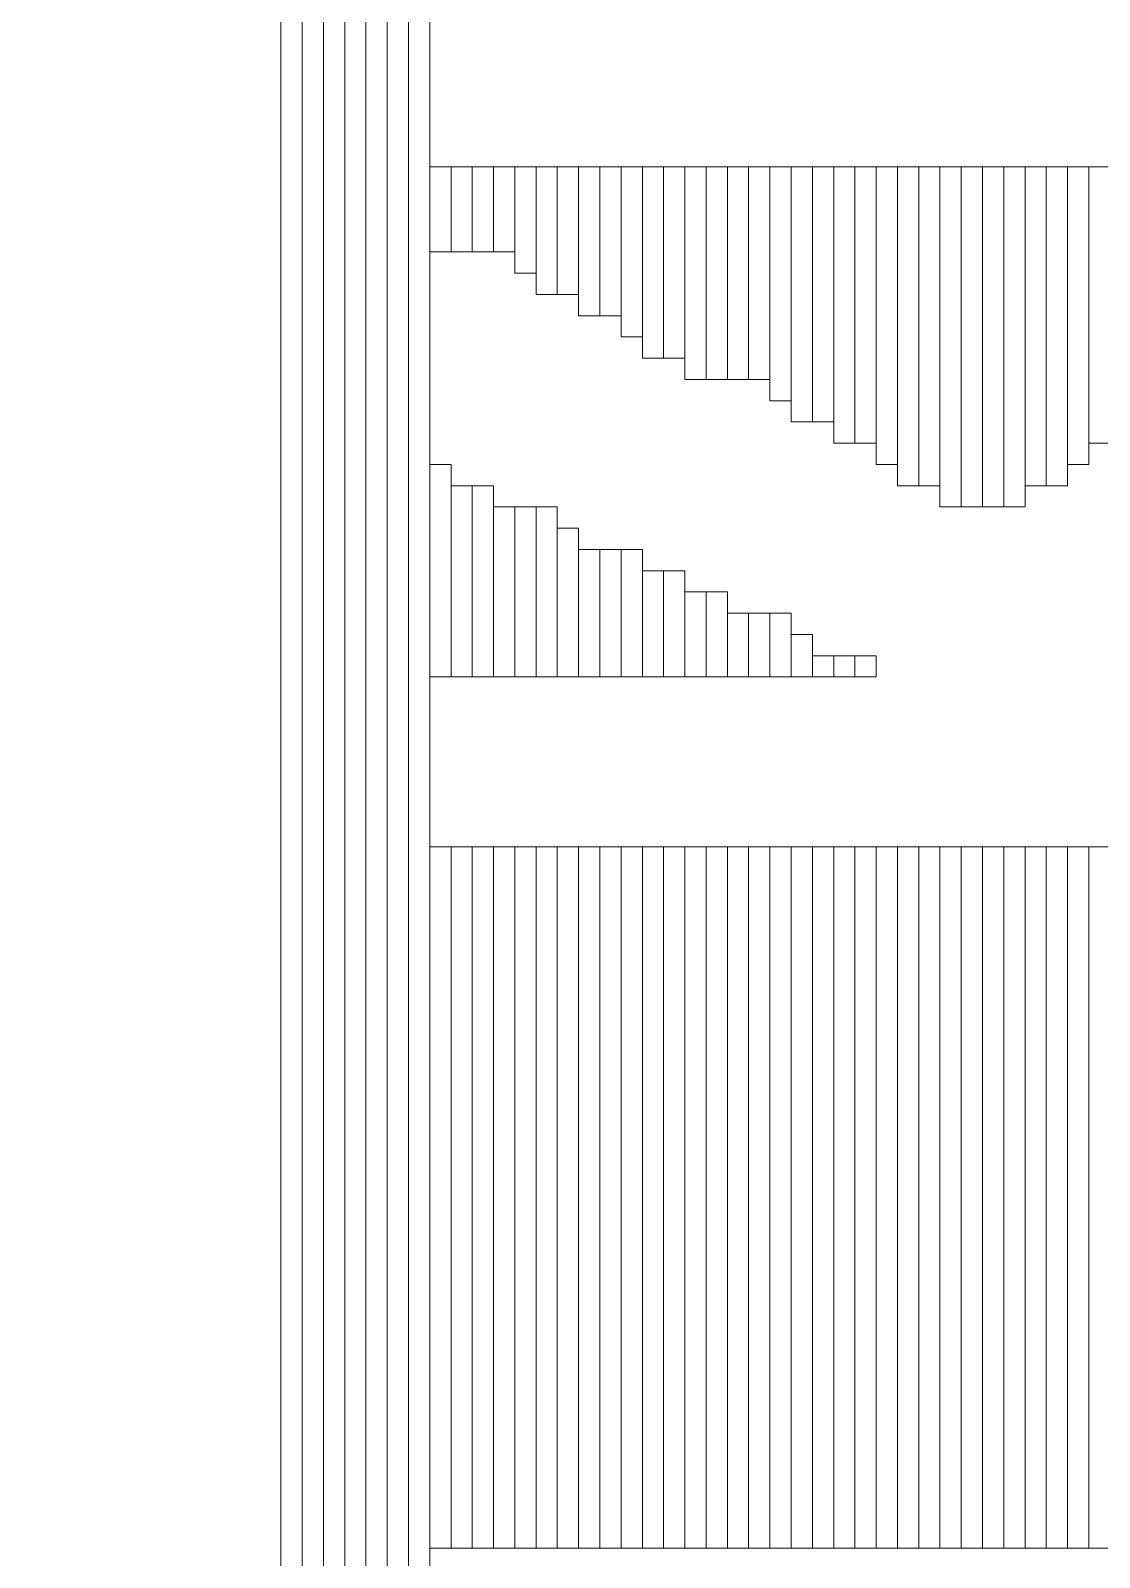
# Model space of a CAD drawing. Header units: millimetres. Extents: x -86 to 67, y -55 to 52.
# Drawn here: x 20.982 to 22.259, y -50.686 to -48.861 of the extents above; entities that cross this region are included whole.
import ezdxf

# ---------------------------------------------------------------- set-up
doc = ezdxf.new("R2010")
doc.units = ezdxf.units.MM
doc.header["$MEASUREMENT"] = 0
doc.layers.add('BG_OUTLINE', color=7, linetype='Continuous')
doc.layers.add('MA_PEN3', color=7, linetype='Continuous')

msp = doc.modelspace()

# ---------------------------------------------------------------- linework, layer by layer
at = {"layer": 'BG_OUTLINE', "color": 3, "lineweight": 9}
msp.add_open_spline([(-60.0926, 34.7331), (-60.0926, 34.7331), (63.7724, 34.7331), (63.7724, 34.7331), (63.7724, 34.7331), (64.585, 34.7336), (65.3646, 34.4113), (65.9396, 33.837), (65.9396, 33.837), (66.5146, 33.2627), (66.8379, 32.4797), (66.8384, 31.667), (66.8384, 31.667), (66.8384, 31.667), (66.8412, -52.28), (66.8412, -52.28), (66.8412, -52.28), (66.8412, -52.28), (66.8384, -52.1933), (66.8384, -52.1933), (66.8384, -52.1933), (66.8389, -53.006), (66.5166, -53.7856), (65.9424, -54.3606), (65.9424, -54.3606), (65.3681, -54.9356), (64.585, -55.2589), (63.7724, -55.2594), (63.7724, -55.2594), (63.7724, -55.2594), (-60.1869, -55.2594), (-60.1869, -55.2594), (-60.1869, -55.2594), (-60.1869, -55.2594), (-60.0853, -55.2518), (-60.0853, -55.2518), (-60.0853, -55.2518), (-60.8979, -55.2523), (-61.6775, -54.9299), (-62.2525, -54.3557), (-62.2525, -54.3557), (-62.8275, -53.7814), (-63.1508, -52.9984), (-63.1513, -52.1857), (-63.1513, -52.1857), (-63.1513, -52.1857), (-63.1587, 31.667), (-63.1587, 31.667), (-63.1587, 31.667), (-63.1592, 32.4797), (-62.8369, 33.2593), (-62.2626, 33.8343), (-62.2626, 33.8343), (-61.6883, 34.4093), (-60.9053, 34.7326), (-60.0926, 34.7331)], degree=3, knots=[0, 0, 0, 0, 0.071429, 0.071429, 0.071429, 0.071429, 0.142857, 0.142857, 0.142857, 0.142857, 0.214286, 0.214286, 0.214286, 0.214286, 0.285714, 0.285714, 0.285714, 0.285714, 0.357143, 0.357143, 0.357143, 0.357143, 0.428571, 0.428571, 0.428571, 0.428571, 0.5, 0.5, 0.5, 0.5, 0.571429, 0.571429, 0.571429, 0.571429, 0.642857, 0.642857, 0.642857, 0.642857, 0.714286, 0.714286, 0.714286, 0.714286, 0.785714, 0.785714, 0.785714, 0.785714, 0.857143, 0.857143, 0.857143, 0.857143, 0.928571, 0.928571, 0.928571, 0.928571, 1, 1, 1, 1], dxfattribs=at)
at = {"layer": 'MA_PEN3', "color": 5, "lineweight": 9}
for points in [[(21.3065, -51.7923), (21.3065, -51.7923), (21.2811, -51.7923), (21.2811, -51.7923), (21.2811, -51.7923), (21.2811, -51.7923), (21.2811, -46.7377), (21.2811, -46.7377), (21.2811, -46.7377), (21.2811, -46.7377), (21.3065, -46.7377), (21.3065, -46.7377), (21.3065, -46.7377), (21.3065, -46.7377), (21.3065, -51.7923), (21.3065, -51.7923)], [(21.3319, -51.7923), (21.3319, -51.7923), (21.3065, -51.7923), (21.3065, -51.7923), (21.3065, -51.7923), (21.3065, -51.7923), (21.3065, -46.7377), (21.3065, -46.7377), (21.3065, -46.7377), (21.3065, -46.7377), (21.3319, -46.7377), (21.3319, -46.7377), (21.3319, -46.7377), (21.3319, -46.7377), (21.3319, -51.7923), (21.3319, -51.7923)], [(21.3573, -51.7923), (21.3573, -51.7923), (21.3319, -51.7923), (21.3319, -51.7923), (21.3319, -51.7923), (21.3319, -51.7923), (21.3319, -46.7377), (21.3319, -46.7377), (21.3319, -46.7377), (21.3319, -46.7377), (21.3573, -46.7377), (21.3573, -46.7377), (21.3573, -46.7377), (21.3573, -46.7377), (21.3573, -51.7923), (21.3573, -51.7923)], [(21.3827, -51.7923), (21.3827, -51.7923), (21.3573, -51.7923), (21.3573, -51.7923), (21.3573, -51.7923), (21.3573, -51.7923), (21.3573, -46.7377), (21.3573, -46.7377), (21.3573, -46.7377), (21.3573, -46.7377), (21.3827, -46.7377), (21.3827, -46.7377), (21.3827, -46.7377), (21.3827, -46.7377), (21.3827, -51.7923), (21.3827, -51.7923)], [(21.4081, -51.7923), (21.4081, -51.7923), (21.3827, -51.7923), (21.3827, -51.7923), (21.3827, -51.7923), (21.3827, -51.7923), (21.3827, -46.7377), (21.3827, -46.7377), (21.3827, -46.7377), (21.3827, -46.7377), (21.4081, -46.7377), (21.4081, -46.7377), (21.4081, -46.7377), (21.4081, -46.7377), (21.4081, -51.7923), (21.4081, -51.7923)], [(21.4335, -51.7923), (21.4335, -51.7923), (21.4081, -51.7923), (21.4081, -51.7923), (21.4081, -51.7923), (21.4081, -51.7923), (21.4081, -46.7377), (21.4081, -46.7377), (21.4081, -46.7377), (21.4081, -46.7377), (21.4335, -46.7377), (21.4335, -46.7377), (21.4335, -46.7377), (21.4335, -46.7377), (21.4335, -51.7923), (21.4335, -51.7923)], [(21.4589, -51.7923), (21.4589, -51.7923), (21.4335, -51.7923), (21.4335, -51.7923), (21.4335, -51.7923), (21.4335, -51.7923), (21.4335, -46.7377), (21.4335, -46.7377), (21.4335, -46.7377), (21.4335, -46.7377), (21.4589, -46.7377), (21.4589, -46.7377), (21.4589, -46.7377), (21.4589, -46.7377), (21.4589, -51.7923), (21.4589, -51.7923)], [(21.4843, -49.1253), (21.4843, -49.1253), (21.4589, -49.1253), (21.4589, -49.1253), (21.4589, -49.1253), (21.4589, -49.1253), (21.4589, -49.0237), (21.4589, -49.0237), (21.4589, -49.0237), (21.4589, -49.0237), (21.4843, -49.0237), (21.4843, -49.0237), (21.4843, -49.0237), (21.4843, -49.0237), (21.4843, -49.1253), (21.4843, -49.1253)], [(21.5097, -49.1253), (21.5097, -49.1253), (21.4843, -49.1253), (21.4843, -49.1253), (21.4843, -49.1253), (21.4843, -49.1253), (21.4843, -49.0237), (21.4843, -49.0237), (21.4843, -49.0237), (21.4843, -49.0237), (21.5097, -49.0237), (21.5097, -49.0237), (21.5097, -49.0237), (21.5097, -49.0237), (21.5097, -49.1253), (21.5097, -49.1253)], [(21.5351, -49.1253), (21.5351, -49.1253), (21.5097, -49.1253), (21.5097, -49.1253), (21.5097, -49.1253), (21.5097, -49.1253), (21.5097, -49.0237), (21.5097, -49.0237), (21.5097, -49.0237), (21.5097, -49.0237), (21.5351, -49.0237), (21.5351, -49.0237), (21.5351, -49.0237), (21.5351, -49.0237), (21.5351, -49.1253), (21.5351, -49.1253)], [(21.5605, -49.1253), (21.5605, -49.1253), (21.5351, -49.1253), (21.5351, -49.1253), (21.5351, -49.1253), (21.5351, -49.1253), (21.5351, -49.0237), (21.5351, -49.0237), (21.5351, -49.0237), (21.5351, -49.0237), (21.5605, -49.0237), (21.5605, -49.0237), (21.5605, -49.0237), (21.5605, -49.0237), (21.5605, -49.1253), (21.5605, -49.1253)], [(21.5859, -49.1507), (21.5859, -49.1507), (21.5605, -49.1507), (21.5605, -49.1507), (21.5605, -49.1507), (21.5605, -49.1507), (21.5605, -49.0237), (21.5605, -49.0237), (21.5605, -49.0237), (21.5605, -49.0237), (21.5859, -49.0237), (21.5859, -49.0237), (21.5859, -49.0237), (21.5859, -49.0237), (21.5859, -49.1507), (21.5859, -49.1507)], [(21.6113, -49.1761), (21.6113, -49.1761), (21.5859, -49.1761), (21.5859, -49.1761), (21.5859, -49.1761), (21.5859, -49.1761), (21.5859, -49.0237), (21.5859, -49.0237), (21.5859, -49.0237), (21.5859, -49.0237), (21.6113, -49.0237), (21.6113, -49.0237), (21.6113, -49.0237), (21.6113, -49.0237), (21.6113, -49.1761), (21.6113, -49.1761)], [(21.6367, -49.1761), (21.6367, -49.1761), (21.6113, -49.1761), (21.6113, -49.1761), (21.6113, -49.1761), (21.6113, -49.1761), (21.6113, -49.0237), (21.6113, -49.0237), (21.6113, -49.0237), (21.6113, -49.0237), (21.6367, -49.0237), (21.6367, -49.0237), (21.6367, -49.0237), (21.6367, -49.0237), (21.6367, -49.1761), (21.6367, -49.1761)], [(21.6621, -49.2015), (21.6621, -49.2015), (21.6367, -49.2015), (21.6367, -49.2015), (21.6367, -49.2015), (21.6367, -49.2015), (21.6367, -49.0237), (21.6367, -49.0237), (21.6367, -49.0237), (21.6367, -49.0237), (21.6621, -49.0237), (21.6621, -49.0237), (21.6621, -49.0237), (21.6621, -49.0237), (21.6621, -49.2015), (21.6621, -49.2015)], [(21.6875, -49.2015), (21.6875, -49.2015), (21.6621, -49.2015), (21.6621, -49.2015), (21.6621, -49.2015), (21.6621, -49.2015), (21.6621, -49.0237), (21.6621, -49.0237), (21.6621, -49.0237), (21.6621, -49.0237), (21.6875, -49.0237), (21.6875, -49.0237), (21.6875, -49.0237), (21.6875, -49.0237), (21.6875, -49.2015), (21.6875, -49.2015)], [(21.7129, -49.2269), (21.7129, -49.2269), (21.6875, -49.2269), (21.6875, -49.2269), (21.6875, -49.2269), (21.6875, -49.2269), (21.6875, -49.0237), (21.6875, -49.0237), (21.6875, -49.0237), (21.6875, -49.0237), (21.7129, -49.0237), (21.7129, -49.0237), (21.7129, -49.0237), (21.7129, -49.0237), (21.7129, -49.2269), (21.7129, -49.2269)], [(21.7383, -49.2523), (21.7383, -49.2523), (21.7129, -49.2523), (21.7129, -49.2523), (21.7129, -49.2523), (21.7129, -49.2523), (21.7129, -49.0237), (21.7129, -49.0237), (21.7129, -49.0237), (21.7129, -49.0237), (21.7383, -49.0237), (21.7383, -49.0237), (21.7383, -49.0237), (21.7383, -49.0237), (21.7383, -49.2523), (21.7383, -49.2523)], [(21.7637, -49.2523), (21.7637, -49.2523), (21.7383, -49.2523), (21.7383, -49.2523), (21.7383, -49.2523), (21.7383, -49.2523), (21.7383, -49.0237), (21.7383, -49.0237), (21.7383, -49.0237), (21.7383, -49.0237), (21.7637, -49.0237), (21.7637, -49.0237), (21.7637, -49.0237), (21.7637, -49.0237), (21.7637, -49.2523), (21.7637, -49.2523)], [(21.7891, -49.2777), (21.7891, -49.2777), (21.7637, -49.2777), (21.7637, -49.2777), (21.7637, -49.2777), (21.7637, -49.2777), (21.7637, -49.0237), (21.7637, -49.0237), (21.7637, -49.0237), (21.7637, -49.0237), (21.7891, -49.0237), (21.7891, -49.0237), (21.7891, -49.0237), (21.7891, -49.0237), (21.7891, -49.2777), (21.7891, -49.2777)], [(21.8145, -49.2777), (21.8145, -49.2777), (21.7891, -49.2777), (21.7891, -49.2777), (21.7891, -49.2777), (21.7891, -49.2777), (21.7891, -49.0237), (21.7891, -49.0237), (21.7891, -49.0237), (21.7891, -49.0237), (21.8145, -49.0237), (21.8145, -49.0237), (21.8145, -49.0237), (21.8145, -49.0237), (21.8145, -49.2777), (21.8145, -49.2777)], [(21.8399, -49.2777), (21.8399, -49.2777), (21.8145, -49.2777), (21.8145, -49.2777), (21.8145, -49.2777), (21.8145, -49.2777), (21.8145, -49.0237), (21.8145, -49.0237), (21.8145, -49.0237), (21.8145, -49.0237), (21.8399, -49.0237), (21.8399, -49.0237), (21.8399, -49.0237), (21.8399, -49.0237), (21.8399, -49.2777), (21.8399, -49.2777)], [(21.8653, -49.2777), (21.8653, -49.2777), (21.8399, -49.2777), (21.8399, -49.2777), (21.8399, -49.2777), (21.8399, -49.2777), (21.8399, -49.0237), (21.8399, -49.0237), (21.8399, -49.0237), (21.8399, -49.0237), (21.8653, -49.0237), (21.8653, -49.0237), (21.8653, -49.0237), (21.8653, -49.0237), (21.8653, -49.2777), (21.8653, -49.2777)], [(21.8907, -49.3031), (21.8907, -49.3031), (21.8653, -49.3031), (21.8653, -49.3031), (21.8653, -49.3031), (21.8653, -49.3031), (21.8653, -49.0237), (21.8653, -49.0237), (21.8653, -49.0237), (21.8653, -49.0237), (21.8907, -49.0237), (21.8907, -49.0237), (21.8907, -49.0237), (21.8907, -49.0237), (21.8907, -49.3031), (21.8907, -49.3031)], [(21.9161, -49.3285), (21.9161, -49.3285), (21.8907, -49.3285), (21.8907, -49.3285), (21.8907, -49.3285), (21.8907, -49.3285), (21.8907, -49.0237), (21.8907, -49.0237), (21.8907, -49.0237), (21.8907, -49.0237), (21.9161, -49.0237), (21.9161, -49.0237), (21.9161, -49.0237), (21.9161, -49.0237), (21.9161, -49.3285), (21.9161, -49.3285)], [(21.9415, -49.3285), (21.9415, -49.3285), (21.9161, -49.3285), (21.9161, -49.3285), (21.9161, -49.3285), (21.9161, -49.3285), (21.9161, -49.0237), (21.9161, -49.0237), (21.9161, -49.0237), (21.9161, -49.0237), (21.9415, -49.0237), (21.9415, -49.0237), (21.9415, -49.0237), (21.9415, -49.0237), (21.9415, -49.3285), (21.9415, -49.3285)], [(21.9669, -49.3539), (21.9669, -49.3539), (21.9415, -49.3539), (21.9415, -49.3539), (21.9415, -49.3539), (21.9415, -49.3539), (21.9415, -49.0237), (21.9415, -49.0237), (21.9415, -49.0237), (21.9415, -49.0237), (21.9669, -49.0237), (21.9669, -49.0237), (21.9669, -49.0237), (21.9669, -49.0237), (21.9669, -49.3539), (21.9669, -49.3539)], [(21.9923, -49.3539), (21.9923, -49.3539), (21.9669, -49.3539), (21.9669, -49.3539), (21.9669, -49.3539), (21.9669, -49.3539), (21.9669, -49.0237), (21.9669, -49.0237), (21.9669, -49.0237), (21.9669, -49.0237), (21.9923, -49.0237), (21.9923, -49.0237), (21.9923, -49.0237), (21.9923, -49.0237), (21.9923, -49.3539), (21.9923, -49.3539)], [(22.0177, -49.3793), (22.0177, -49.3793), (21.9923, -49.3793), (21.9923, -49.3793), (21.9923, -49.3793), (21.9923, -49.3793), (21.9923, -49.0237), (21.9923, -49.0237), (21.9923, -49.0237), (21.9923, -49.0237), (22.0177, -49.0237), (22.0177, -49.0237), (22.0177, -49.0237), (22.0177, -49.0237), (22.0177, -49.3793), (22.0177, -49.3793)], [(22.0431, -49.4047), (22.0431, -49.4047), (22.0177, -49.4047), (22.0177, -49.4047), (22.0177, -49.4047), (22.0177, -49.4047), (22.0177, -49.0237), (22.0177, -49.0237), (22.0177, -49.0237), (22.0177, -49.0237), (22.0431, -49.0237), (22.0431, -49.0237), (22.0431, -49.0237), (22.0431, -49.0237), (22.0431, -49.4047), (22.0431, -49.4047)], [(22.0685, -49.4047), (22.0685, -49.4047), (22.0431, -49.4047), (22.0431, -49.4047), (22.0431, -49.4047), (22.0431, -49.4047), (22.0431, -49.0237), (22.0431, -49.0237), (22.0431, -49.0237), (22.0431, -49.0237), (22.0685, -49.0237), (22.0685, -49.0237), (22.0685, -49.0237), (22.0685, -49.0237), (22.0685, -49.4047), (22.0685, -49.4047)], [(22.0939, -49.4301), (22.0939, -49.4301), (22.0685, -49.4301), (22.0685, -49.4301), (22.0685, -49.4301), (22.0685, -49.4301), (22.0685, -49.0237), (22.0685, -49.0237), (22.0685, -49.0237), (22.0685, -49.0237), (22.0939, -49.0237), (22.0939, -49.0237), (22.0939, -49.0237), (22.0939, -49.0237), (22.0939, -49.4301), (22.0939, -49.4301)], [(22.1193, -49.4301), (22.1193, -49.4301), (22.0939, -49.4301), (22.0939, -49.4301), (22.0939, -49.4301), (22.0939, -49.4301), (22.0939, -49.0237), (22.0939, -49.0237), (22.0939, -49.0237), (22.0939, -49.0237), (22.1193, -49.0237), (22.1193, -49.0237), (22.1193, -49.0237), (22.1193, -49.0237), (22.1193, -49.4301), (22.1193, -49.4301)], [(22.1447, -49.4301), (22.1447, -49.4301), (22.1193, -49.4301), (22.1193, -49.4301), (22.1193, -49.4301), (22.1193, -49.4301), (22.1193, -49.0237), (22.1193, -49.0237), (22.1193, -49.0237), (22.1193, -49.0237), (22.1447, -49.0237), (22.1447, -49.0237), (22.1447, -49.0237), (22.1447, -49.0237), (22.1447, -49.4301), (22.1447, -49.4301)], [(22.1701, -49.4301), (22.1701, -49.4301), (22.1447, -49.4301), (22.1447, -49.4301), (22.1447, -49.4301), (22.1447, -49.4301), (22.1447, -49.0237), (22.1447, -49.0237), (22.1447, -49.0237), (22.1447, -49.0237), (22.1701, -49.0237), (22.1701, -49.0237), (22.1701, -49.0237), (22.1701, -49.0237), (22.1701, -49.4301), (22.1701, -49.4301)], [(22.1955, -49.4047), (22.1955, -49.4047), (22.1701, -49.4047), (22.1701, -49.4047), (22.1701, -49.4047), (22.1701, -49.4047), (22.1701, -49.0237), (22.1701, -49.0237), (22.1701, -49.0237), (22.1701, -49.0237), (22.1955, -49.0237), (22.1955, -49.0237), (22.1955, -49.0237), (22.1955, -49.0237), (22.1955, -49.4047), (22.1955, -49.4047)], [(22.2209, -49.4047), (22.2209, -49.4047), (22.1955, -49.4047), (22.1955, -49.4047), (22.1955, -49.4047), (22.1955, -49.4047), (22.1955, -49.0237), (22.1955, -49.0237), (22.1955, -49.0237), (22.1955, -49.0237), (22.2209, -49.0237), (22.2209, -49.0237), (22.2209, -49.0237), (22.2209, -49.0237), (22.2209, -49.4047), (22.2209, -49.4047)], [(22.2463, -49.3793), (22.2463, -49.3793), (22.2209, -49.3793), (22.2209, -49.3793), (22.2209, -49.3793), (22.2209, -49.3793), (22.2209, -49.0237), (22.2209, -49.0237), (22.2209, -49.0237), (22.2209, -49.0237), (22.2463, -49.0237), (22.2463, -49.0237), (22.2463, -49.0237), (22.2463, -49.0237), (22.2463, -49.3793), (22.2463, -49.3793)], [(22.2717, -49.3539), (22.2717, -49.3539), (22.2463, -49.3539), (22.2463, -49.3539), (22.2463, -49.3539), (22.2463, -49.3539), (22.2463, -49.0237), (22.2463, -49.0237), (22.2463, -49.0237), (22.2463, -49.0237), (22.2717, -49.0237), (22.2717, -49.0237), (22.2717, -49.0237), (22.2717, -49.0237), (22.2717, -49.3539), (22.2717, -49.3539)], [(21.4843, -49.6333), (21.4843, -49.6333), (21.4589, -49.6333), (21.4589, -49.6333), (21.4589, -49.6333), (21.4589, -49.6333), (21.4589, -49.3793), (21.4589, -49.3793), (21.4589, -49.3793), (21.4589, -49.3793), (21.4843, -49.3793), (21.4843, -49.3793), (21.4843, -49.3793), (21.4843, -49.3793), (21.4843, -49.6333), (21.4843, -49.6333)], [(21.5097, -49.6333), (21.5097, -49.6333), (21.4843, -49.6333), (21.4843, -49.6333), (21.4843, -49.6333), (21.4843, -49.6333), (21.4843, -49.4047), (21.4843, -49.4047), (21.4843, -49.4047), (21.4843, -49.4047), (21.5097, -49.4047), (21.5097, -49.4047), (21.5097, -49.4047), (21.5097, -49.4047), (21.5097, -49.6333), (21.5097, -49.6333)], [(21.5351, -49.6333), (21.5351, -49.6333), (21.5097, -49.6333), (21.5097, -49.6333), (21.5097, -49.6333), (21.5097, -49.6333), (21.5097, -49.4047), (21.5097, -49.4047), (21.5097, -49.4047), (21.5097, -49.4047), (21.5351, -49.4047), (21.5351, -49.4047), (21.5351, -49.4047), (21.5351, -49.4047), (21.5351, -49.6333), (21.5351, -49.6333)], [(21.5605, -49.6333), (21.5605, -49.6333), (21.5351, -49.6333), (21.5351, -49.6333), (21.5351, -49.6333), (21.5351, -49.6333), (21.5351, -49.4301), (21.5351, -49.4301), (21.5351, -49.4301), (21.5351, -49.4301), (21.5605, -49.4301), (21.5605, -49.4301), (21.5605, -49.4301), (21.5605, -49.4301), (21.5605, -49.6333), (21.5605, -49.6333)], [(21.5859, -49.6333), (21.5859, -49.6333), (21.5605, -49.6333), (21.5605, -49.6333), (21.5605, -49.6333), (21.5605, -49.6333), (21.5605, -49.4301), (21.5605, -49.4301), (21.5605, -49.4301), (21.5605, -49.4301), (21.5859, -49.4301), (21.5859, -49.4301), (21.5859, -49.4301), (21.5859, -49.4301), (21.5859, -49.6333), (21.5859, -49.6333)], [(21.6113, -49.6333), (21.6113, -49.6333), (21.5859, -49.6333), (21.5859, -49.6333), (21.5859, -49.6333), (21.5859, -49.6333), (21.5859, -49.4301), (21.5859, -49.4301), (21.5859, -49.4301), (21.5859, -49.4301), (21.6113, -49.4301), (21.6113, -49.4301), (21.6113, -49.4301), (21.6113, -49.4301), (21.6113, -49.6333), (21.6113, -49.6333)], [(21.6367, -49.6333), (21.6367, -49.6333), (21.6113, -49.6333), (21.6113, -49.6333), (21.6113, -49.6333), (21.6113, -49.6333), (21.6113, -49.4555), (21.6113, -49.4555), (21.6113, -49.4555), (21.6113, -49.4555), (21.6367, -49.4555), (21.6367, -49.4555), (21.6367, -49.4555), (21.6367, -49.4555), (21.6367, -49.6333), (21.6367, -49.6333)], [(21.6621, -49.6333), (21.6621, -49.6333), (21.6367, -49.6333), (21.6367, -49.6333), (21.6367, -49.6333), (21.6367, -49.6333), (21.6367, -49.4809), (21.6367, -49.4809), (21.6367, -49.4809), (21.6367, -49.4809), (21.6621, -49.4809), (21.6621, -49.4809), (21.6621, -49.4809), (21.6621, -49.4809), (21.6621, -49.6333), (21.6621, -49.6333)], [(21.6875, -49.6333), (21.6875, -49.6333), (21.6621, -49.6333), (21.6621, -49.6333), (21.6621, -49.6333), (21.6621, -49.6333), (21.6621, -49.4809), (21.6621, -49.4809), (21.6621, -49.4809), (21.6621, -49.4809), (21.6875, -49.4809), (21.6875, -49.4809), (21.6875, -49.4809), (21.6875, -49.4809), (21.6875, -49.6333), (21.6875, -49.6333)], [(21.7129, -49.6333), (21.7129, -49.6333), (21.6875, -49.6333), (21.6875, -49.6333), (21.6875, -49.6333), (21.6875, -49.6333), (21.6875, -49.4809), (21.6875, -49.4809), (21.6875, -49.4809), (21.6875, -49.4809), (21.7129, -49.4809), (21.7129, -49.4809), (21.7129, -49.4809), (21.7129, -49.4809), (21.7129, -49.6333), (21.7129, -49.6333)], [(21.7383, -49.6333), (21.7383, -49.6333), (21.7129, -49.6333), (21.7129, -49.6333), (21.7129, -49.6333), (21.7129, -49.6333), (21.7129, -49.5063), (21.7129, -49.5063), (21.7129, -49.5063), (21.7129, -49.5063), (21.7383, -49.5063), (21.7383, -49.5063), (21.7383, -49.5063), (21.7383, -49.5063), (21.7383, -49.6333), (21.7383, -49.6333)], [(21.7637, -49.6333), (21.7637, -49.6333), (21.7383, -49.6333), (21.7383, -49.6333), (21.7383, -49.6333), (21.7383, -49.6333), (21.7383, -49.5063), (21.7383, -49.5063), (21.7383, -49.5063), (21.7383, -49.5063), (21.7637, -49.5063), (21.7637, -49.5063), (21.7637, -49.5063), (21.7637, -49.5063), (21.7637, -49.6333), (21.7637, -49.6333)], [(21.7891, -49.6333), (21.7891, -49.6333), (21.7637, -49.6333), (21.7637, -49.6333), (21.7637, -49.6333), (21.7637, -49.6333), (21.7637, -49.5317), (21.7637, -49.5317), (21.7637, -49.5317), (21.7637, -49.5317), (21.7891, -49.5317), (21.7891, -49.5317), (21.7891, -49.5317), (21.7891, -49.5317), (21.7891, -49.6333), (21.7891, -49.6333)], [(21.8145, -49.6333), (21.8145, -49.6333), (21.7891, -49.6333), (21.7891, -49.6333), (21.7891, -49.6333), (21.7891, -49.6333), (21.7891, -49.5317), (21.7891, -49.5317), (21.7891, -49.5317), (21.7891, -49.5317), (21.8145, -49.5317), (21.8145, -49.5317), (21.8145, -49.5317), (21.8145, -49.5317), (21.8145, -49.6333), (21.8145, -49.6333)], [(21.8399, -49.6333), (21.8399, -49.6333), (21.8145, -49.6333), (21.8145, -49.6333), (21.8145, -49.6333), (21.8145, -49.6333), (21.8145, -49.5571), (21.8145, -49.5571), (21.8145, -49.5571), (21.8145, -49.5571), (21.8399, -49.5571), (21.8399, -49.5571), (21.8399, -49.5571), (21.8399, -49.5571), (21.8399, -49.6333), (21.8399, -49.6333)], [(21.8653, -49.6333), (21.8653, -49.6333), (21.8399, -49.6333), (21.8399, -49.6333), (21.8399, -49.6333), (21.8399, -49.6333), (21.8399, -49.5571), (21.8399, -49.5571), (21.8399, -49.5571), (21.8399, -49.5571), (21.8653, -49.5571), (21.8653, -49.5571), (21.8653, -49.5571), (21.8653, -49.5571), (21.8653, -49.6333), (21.8653, -49.6333)], [(21.8907, -49.6333), (21.8907, -49.6333), (21.8653, -49.6333), (21.8653, -49.6333), (21.8653, -49.6333), (21.8653, -49.6333), (21.8653, -49.5571), (21.8653, -49.5571), (21.8653, -49.5571), (21.8653, -49.5571), (21.8907, -49.5571), (21.8907, -49.5571), (21.8907, -49.5571), (21.8907, -49.5571), (21.8907, -49.6333), (21.8907, -49.6333)], [(21.9161, -49.6333), (21.9161, -49.6333), (21.8907, -49.6333), (21.8907, -49.6333), (21.8907, -49.6333), (21.8907, -49.6333), (21.8907, -49.5825), (21.8907, -49.5825), (21.8907, -49.5825), (21.8907, -49.5825), (21.9161, -49.5825), (21.9161, -49.5825), (21.9161, -49.5825), (21.9161, -49.5825), (21.9161, -49.6333), (21.9161, -49.6333)], [(21.9415, -49.6333), (21.9415, -49.6333), (21.9161, -49.6333), (21.9161, -49.6333), (21.9161, -49.6333), (21.9161, -49.6333), (21.9161, -49.6079), (21.9161, -49.6079), (21.9161, -49.6079), (21.9161, -49.6079), (21.9415, -49.6079), (21.9415, -49.6079), (21.9415, -49.6079), (21.9415, -49.6079), (21.9415, -49.6333), (21.9415, -49.6333)], [(21.9669, -49.6333), (21.9669, -49.6333), (21.9415, -49.6333), (21.9415, -49.6333), (21.9415, -49.6333), (21.9415, -49.6333), (21.9415, -49.6079), (21.9415, -49.6079), (21.9415, -49.6079), (21.9415, -49.6079), (21.9669, -49.6079), (21.9669, -49.6079), (21.9669, -49.6079), (21.9669, -49.6079), (21.9669, -49.6333), (21.9669, -49.6333)], [(21.9923, -49.6333), (21.9923, -49.6333), (21.9669, -49.6333), (21.9669, -49.6333), (21.9669, -49.6333), (21.9669, -49.6333), (21.9669, -49.6079), (21.9669, -49.6079), (21.9669, -49.6079), (21.9669, -49.6079), (21.9923, -49.6079), (21.9923, -49.6079), (21.9923, -49.6079), (21.9923, -49.6079), (21.9923, -49.6333), (21.9923, -49.6333)], [(21.4843, -50.6747), (21.4843, -50.6747), (21.4589, -50.6747), (21.4589, -50.6747), (21.4589, -50.6747), (21.4589, -50.6747), (21.4589, -49.8365), (21.4589, -49.8365), (21.4589, -49.8365), (21.4589, -49.8365), (21.4843, -49.8365), (21.4843, -49.8365), (21.4843, -49.8365), (21.4843, -49.8365), (21.4843, -50.6747), (21.4843, -50.6747)], [(21.5097, -50.6747), (21.5097, -50.6747), (21.4843, -50.6747), (21.4843, -50.6747), (21.4843, -50.6747), (21.4843, -50.6747), (21.4843, -49.8365), (21.4843, -49.8365), (21.4843, -49.8365), (21.4843, -49.8365), (21.5097, -49.8365), (21.5097, -49.8365), (21.5097, -49.8365), (21.5097, -49.8365), (21.5097, -50.6747), (21.5097, -50.6747)], [(21.5351, -50.6747), (21.5351, -50.6747), (21.5097, -50.6747), (21.5097, -50.6747), (21.5097, -50.6747), (21.5097, -50.6747), (21.5097, -49.8365), (21.5097, -49.8365), (21.5097, -49.8365), (21.5097, -49.8365), (21.5351, -49.8365), (21.5351, -49.8365), (21.5351, -49.8365), (21.5351, -49.8365), (21.5351, -50.6747), (21.5351, -50.6747)], [(21.5605, -50.6747), (21.5605, -50.6747), (21.5351, -50.6747), (21.5351, -50.6747), (21.5351, -50.6747), (21.5351, -50.6747), (21.5351, -49.8365), (21.5351, -49.8365), (21.5351, -49.8365), (21.5351, -49.8365), (21.5605, -49.8365), (21.5605, -49.8365), (21.5605, -49.8365), (21.5605, -49.8365), (21.5605, -50.6747), (21.5605, -50.6747)], [(21.5859, -50.6747), (21.5859, -50.6747), (21.5605, -50.6747), (21.5605, -50.6747), (21.5605, -50.6747), (21.5605, -50.6747), (21.5605, -49.8365), (21.5605, -49.8365), (21.5605, -49.8365), (21.5605, -49.8365), (21.5859, -49.8365), (21.5859, -49.8365), (21.5859, -49.8365), (21.5859, -49.8365), (21.5859, -50.6747), (21.5859, -50.6747)], [(21.6113, -50.6747), (21.6113, -50.6747), (21.5859, -50.6747), (21.5859, -50.6747), (21.5859, -50.6747), (21.5859, -50.6747), (21.5859, -49.8365), (21.5859, -49.8365), (21.5859, -49.8365), (21.5859, -49.8365), (21.6113, -49.8365), (21.6113, -49.8365), (21.6113, -49.8365), (21.6113, -49.8365), (21.6113, -50.6747), (21.6113, -50.6747)], [(21.6367, -50.6747), (21.6367, -50.6747), (21.6113, -50.6747), (21.6113, -50.6747), (21.6113, -50.6747), (21.6113, -50.6747), (21.6113, -49.8365), (21.6113, -49.8365), (21.6113, -49.8365), (21.6113, -49.8365), (21.6367, -49.8365), (21.6367, -49.8365), (21.6367, -49.8365), (21.6367, -49.8365), (21.6367, -50.6747), (21.6367, -50.6747)], [(21.6621, -50.6747), (21.6621, -50.6747), (21.6367, -50.6747), (21.6367, -50.6747), (21.6367, -50.6747), (21.6367, -50.6747), (21.6367, -49.8365), (21.6367, -49.8365), (21.6367, -49.8365), (21.6367, -49.8365), (21.6621, -49.8365), (21.6621, -49.8365), (21.6621, -49.8365), (21.6621, -49.8365), (21.6621, -50.6747), (21.6621, -50.6747)], [(21.6875, -50.6747), (21.6875, -50.6747), (21.6621, -50.6747), (21.6621, -50.6747), (21.6621, -50.6747), (21.6621, -50.6747), (21.6621, -49.8365), (21.6621, -49.8365), (21.6621, -49.8365), (21.6621, -49.8365), (21.6875, -49.8365), (21.6875, -49.8365), (21.6875, -49.8365), (21.6875, -49.8365), (21.6875, -50.6747), (21.6875, -50.6747)], [(21.7129, -50.6747), (21.7129, -50.6747), (21.6875, -50.6747), (21.6875, -50.6747), (21.6875, -50.6747), (21.6875, -50.6747), (21.6875, -49.8365), (21.6875, -49.8365), (21.6875, -49.8365), (21.6875, -49.8365), (21.7129, -49.8365), (21.7129, -49.8365), (21.7129, -49.8365), (21.7129, -49.8365), (21.7129, -50.6747), (21.7129, -50.6747)], [(21.7383, -50.6747), (21.7383, -50.6747), (21.7129, -50.6747), (21.7129, -50.6747), (21.7129, -50.6747), (21.7129, -50.6747), (21.7129, -49.8365), (21.7129, -49.8365), (21.7129, -49.8365), (21.7129, -49.8365), (21.7383, -49.8365), (21.7383, -49.8365), (21.7383, -49.8365), (21.7383, -49.8365), (21.7383, -50.6747), (21.7383, -50.6747)], [(21.7637, -50.6747), (21.7637, -50.6747), (21.7383, -50.6747), (21.7383, -50.6747), (21.7383, -50.6747), (21.7383, -50.6747), (21.7383, -49.8365), (21.7383, -49.8365), (21.7383, -49.8365), (21.7383, -49.8365), (21.7637, -49.8365), (21.7637, -49.8365), (21.7637, -49.8365), (21.7637, -49.8365), (21.7637, -50.6747), (21.7637, -50.6747)], [(21.7891, -50.6747), (21.7891, -50.6747), (21.7637, -50.6747), (21.7637, -50.6747), (21.7637, -50.6747), (21.7637, -50.6747), (21.7637, -49.8365), (21.7637, -49.8365), (21.7637, -49.8365), (21.7637, -49.8365), (21.7891, -49.8365), (21.7891, -49.8365), (21.7891, -49.8365), (21.7891, -49.8365), (21.7891, -50.6747), (21.7891, -50.6747)], [(21.8145, -50.6747), (21.8145, -50.6747), (21.7891, -50.6747), (21.7891, -50.6747), (21.7891, -50.6747), (21.7891, -50.6747), (21.7891, -49.8365), (21.7891, -49.8365), (21.7891, -49.8365), (21.7891, -49.8365), (21.8145, -49.8365), (21.8145, -49.8365), (21.8145, -49.8365), (21.8145, -49.8365), (21.8145, -50.6747), (21.8145, -50.6747)], [(21.8399, -50.6747), (21.8399, -50.6747), (21.8145, -50.6747), (21.8145, -50.6747), (21.8145, -50.6747), (21.8145, -50.6747), (21.8145, -49.8365), (21.8145, -49.8365), (21.8145, -49.8365), (21.8145, -49.8365), (21.8399, -49.8365), (21.8399, -49.8365), (21.8399, -49.8365), (21.8399, -49.8365), (21.8399, -50.6747), (21.8399, -50.6747)], [(21.8653, -50.6747), (21.8653, -50.6747), (21.8399, -50.6747), (21.8399, -50.6747), (21.8399, -50.6747), (21.8399, -50.6747), (21.8399, -49.8365), (21.8399, -49.8365), (21.8399, -49.8365), (21.8399, -49.8365), (21.8653, -49.8365), (21.8653, -49.8365), (21.8653, -49.8365), (21.8653, -49.8365), (21.8653, -50.6747), (21.8653, -50.6747)], [(21.8907, -50.6747), (21.8907, -50.6747), (21.8653, -50.6747), (21.8653, -50.6747), (21.8653, -50.6747), (21.8653, -50.6747), (21.8653, -49.8365), (21.8653, -49.8365), (21.8653, -49.8365), (21.8653, -49.8365), (21.8907, -49.8365), (21.8907, -49.8365), (21.8907, -49.8365), (21.8907, -49.8365), (21.8907, -50.6747), (21.8907, -50.6747)], [(21.9161, -50.6747), (21.9161, -50.6747), (21.8907, -50.6747), (21.8907, -50.6747), (21.8907, -50.6747), (21.8907, -50.6747), (21.8907, -49.8365), (21.8907, -49.8365), (21.8907, -49.8365), (21.8907, -49.8365), (21.9161, -49.8365), (21.9161, -49.8365), (21.9161, -49.8365), (21.9161, -49.8365), (21.9161, -50.6747), (21.9161, -50.6747)], [(21.9415, -50.6747), (21.9415, -50.6747), (21.9161, -50.6747), (21.9161, -50.6747), (21.9161, -50.6747), (21.9161, -50.6747), (21.9161, -49.8365), (21.9161, -49.8365), (21.9161, -49.8365), (21.9161, -49.8365), (21.9415, -49.8365), (21.9415, -49.8365), (21.9415, -49.8365), (21.9415, -49.8365), (21.9415, -50.6747), (21.9415, -50.6747)], [(21.9669, -50.6747), (21.9669, -50.6747), (21.9415, -50.6747), (21.9415, -50.6747), (21.9415, -50.6747), (21.9415, -50.6747), (21.9415, -49.8365), (21.9415, -49.8365), (21.9415, -49.8365), (21.9415, -49.8365), (21.9669, -49.8365), (21.9669, -49.8365), (21.9669, -49.8365), (21.9669, -49.8365), (21.9669, -50.6747), (21.9669, -50.6747)], [(21.9923, -50.6747), (21.9923, -50.6747), (21.9669, -50.6747), (21.9669, -50.6747), (21.9669, -50.6747), (21.9669, -50.6747), (21.9669, -49.8365), (21.9669, -49.8365), (21.9669, -49.8365), (21.9669, -49.8365), (21.9923, -49.8365), (21.9923, -49.8365), (21.9923, -49.8365), (21.9923, -49.8365), (21.9923, -50.6747), (21.9923, -50.6747)], [(22.0177, -50.6747), (22.0177, -50.6747), (21.9923, -50.6747), (21.9923, -50.6747), (21.9923, -50.6747), (21.9923, -50.6747), (21.9923, -49.8365), (21.9923, -49.8365), (21.9923, -49.8365), (21.9923, -49.8365), (22.0177, -49.8365), (22.0177, -49.8365), (22.0177, -49.8365), (22.0177, -49.8365), (22.0177, -50.6747), (22.0177, -50.6747)], [(22.0431, -50.6747), (22.0431, -50.6747), (22.0177, -50.6747), (22.0177, -50.6747), (22.0177, -50.6747), (22.0177, -50.6747), (22.0177, -49.8365), (22.0177, -49.8365), (22.0177, -49.8365), (22.0177, -49.8365), (22.0431, -49.8365), (22.0431, -49.8365), (22.0431, -49.8365), (22.0431, -49.8365), (22.0431, -50.6747), (22.0431, -50.6747)], [(22.0685, -50.6747), (22.0685, -50.6747), (22.0431, -50.6747), (22.0431, -50.6747), (22.0431, -50.6747), (22.0431, -50.6747), (22.0431, -49.8365), (22.0431, -49.8365), (22.0431, -49.8365), (22.0431, -49.8365), (22.0685, -49.8365), (22.0685, -49.8365), (22.0685, -49.8365), (22.0685, -49.8365), (22.0685, -50.6747), (22.0685, -50.6747)], [(22.0939, -50.6747), (22.0939, -50.6747), (22.0685, -50.6747), (22.0685, -50.6747), (22.0685, -50.6747), (22.0685, -50.6747), (22.0685, -49.8365), (22.0685, -49.8365), (22.0685, -49.8365), (22.0685, -49.8365), (22.0939, -49.8365), (22.0939, -49.8365), (22.0939, -49.8365), (22.0939, -49.8365), (22.0939, -50.6747), (22.0939, -50.6747)], [(22.1193, -50.6747), (22.1193, -50.6747), (22.0939, -50.6747), (22.0939, -50.6747), (22.0939, -50.6747), (22.0939, -50.6747), (22.0939, -49.8365), (22.0939, -49.8365), (22.0939, -49.8365), (22.0939, -49.8365), (22.1193, -49.8365), (22.1193, -49.8365), (22.1193, -49.8365), (22.1193, -49.8365), (22.1193, -50.6747), (22.1193, -50.6747)], [(22.1447, -50.6747), (22.1447, -50.6747), (22.1193, -50.6747), (22.1193, -50.6747), (22.1193, -50.6747), (22.1193, -50.6747), (22.1193, -49.8365), (22.1193, -49.8365), (22.1193, -49.8365), (22.1193, -49.8365), (22.1447, -49.8365), (22.1447, -49.8365), (22.1447, -49.8365), (22.1447, -49.8365), (22.1447, -50.6747), (22.1447, -50.6747)], [(22.1701, -50.6747), (22.1701, -50.6747), (22.1447, -50.6747), (22.1447, -50.6747), (22.1447, -50.6747), (22.1447, -50.6747), (22.1447, -49.8365), (22.1447, -49.8365), (22.1447, -49.8365), (22.1447, -49.8365), (22.1701, -49.8365), (22.1701, -49.8365), (22.1701, -49.8365), (22.1701, -49.8365), (22.1701, -50.6747), (22.1701, -50.6747)], [(22.1955, -50.6747), (22.1955, -50.6747), (22.1701, -50.6747), (22.1701, -50.6747), (22.1701, -50.6747), (22.1701, -50.6747), (22.1701, -49.8365), (22.1701, -49.8365), (22.1701, -49.8365), (22.1701, -49.8365), (22.1955, -49.8365), (22.1955, -49.8365), (22.1955, -49.8365), (22.1955, -49.8365), (22.1955, -50.6747), (22.1955, -50.6747)], [(22.2209, -50.6747), (22.2209, -50.6747), (22.1955, -50.6747), (22.1955, -50.6747), (22.1955, -50.6747), (22.1955, -50.6747), (22.1955, -49.8365), (22.1955, -49.8365), (22.1955, -49.8365), (22.1955, -49.8365), (22.2209, -49.8365), (22.2209, -49.8365), (22.2209, -49.8365), (22.2209, -49.8365), (22.2209, -50.6747), (22.2209, -50.6747)], [(22.2463, -50.6747), (22.2463, -50.6747), (22.2209, -50.6747), (22.2209, -50.6747), (22.2209, -50.6747), (22.2209, -50.6747), (22.2209, -49.8365), (22.2209, -49.8365), (22.2209, -49.8365), (22.2209, -49.8365), (22.2463, -49.8365), (22.2463, -49.8365), (22.2463, -49.8365), (22.2463, -49.8365), (22.2463, -50.6747), (22.2463, -50.6747)], [(22.2717, -50.6747), (22.2717, -50.6747), (22.2463, -50.6747), (22.2463, -50.6747), (22.2463, -50.6747), (22.2463, -50.6747), (22.2463, -49.8365), (22.2463, -49.8365), (22.2463, -49.8365), (22.2463, -49.8365), (22.2717, -49.8365), (22.2717, -49.8365), (22.2717, -49.8365), (22.2717, -49.8365), (22.2717, -50.6747), (22.2717, -50.6747)]]:
    msp.add_open_spline(points, degree=3, knots=[0, 0, 0, 0, 0.25, 0.25, 0.25, 0.25, 0.5, 0.5, 0.5, 0.5, 0.75, 0.75, 0.75, 0.75, 1, 1, 1, 1], dxfattribs=at)

doc.saveas('drawing.dxf')
